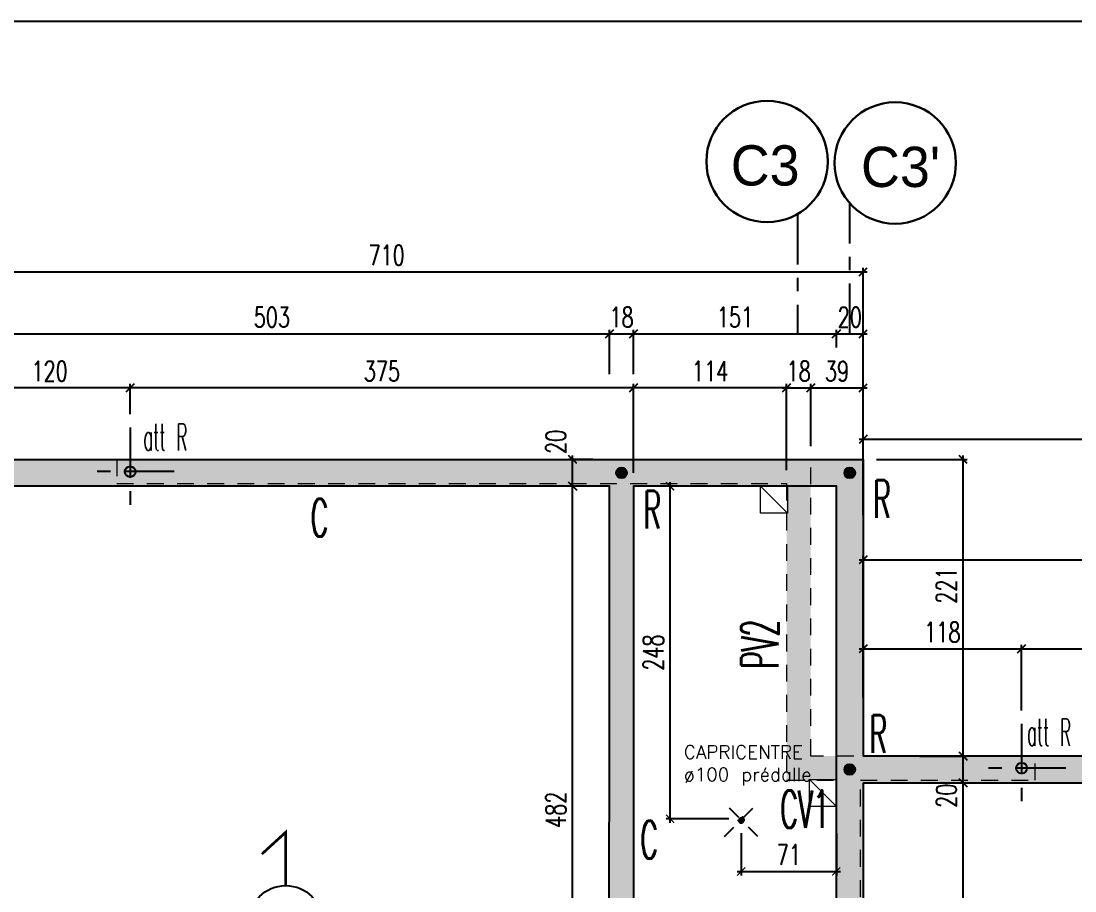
# Model space of a CAD drawing. Extents: x 308 to 787, y -199 to -146.
# Drawn here: x 318.03 to 325.88, y -161.45 to -154.96 of the extents above; entities that cross this region are included whole.
import ezdxf

# ---------------------------------------------------------------- set-up
doc = ezdxf.new("R2010")
doc.units = 0
doc.header["$LTSCALE"] = 0.5
doc.header["$MEASUREMENT"] = 0
for name, pattern in [('AXES2', [1.125, 0.75, -0.125, 0.125, -0.125]), ('CACHE', [0.375, 0.25, -0.125]), ('CONTINU', [0]), ('DISCONTINU2', [0.375, 0.25, -0.125])]:
    doc.linetypes.add(name, pattern=pattern)
doc.layers.get('0').update_dxf_attribs({"linetype": 'CONTINUOUS'})
doc.layers.get('DEFPOINTS').update_dxf_attribs({"linetype": 'CONTINUOUS'})
doc.layers.add('00 - RESERVATIONS SPEC Plombier', color=90, linetype='CONTINUOUS', lineweight=20)
for name, color, linetype in [('_ SERTI RESERVATION', 210, 'CACHE'), ('A05-AXES', 13, 'AXES2'), ('A19-COTATIONS', 146, 'CONTINUOUS'), ('AXES', 6, 'AXES2'), ('CADRE-CART', 7, 'CONTINUOUS'), ('COTATION', 7, 'CONTINUOUS'), ('ELFOATTR', 7, 'CONTINUOUS'), ('MURS', 3, 'CONTINUOUS'), ('PLANCHER', 7, 'CONTINUOUS'), ('POCHAGE', 254, 'CONTINUOUS'), ('RAID', 1, 'CONTINUOUS'), ('RDC', 7, 'DISCONTINU2'), ('REPERE-CHAI', 4, 'CONTINUOUS'), ('REPERE-POUT', 4, 'CONTINUOUS'), ('REPERE-RAID', 4, 'CONTINUOUS')]:
    doc.layers.add(name, color=color, linetype=linetype)
doc.styles.add('CGotH', font='GOTHIC.TTF')
doc.styles.add('ROMANS8', font='romans.shx', dxfattribs={"width": 0.7})
doc.styles.get("Standard").update_dxf_attribs({"font": 'txt.shx'})
doc.dimstyles.new('COT50 cm', dxfattribs={"dimtxt": 0.15, "dimasz": 0.06, "dimexe": 0.03, "dimexo": 0.1, "dimgap": 0.05, "dimtad": 1, "dimdec": 0, "dimlfac": 100, "dimzin": 0, "dimdsep": 46, "dimtxsty": 'ROMANS8', "dimblk1": 'OBLIQUE', "dimblk2": 'OBLIQUE', "dimsah": 1, "dimcen": 0.03, "dimdle": 0.03, "dimclrt": 1, "dimadec": 0, "dimazin": 0, "dimtfac": 1, "dimtdec": 0, "dimtmove": 0, "dimatfit": 3, "dimfxl": 0, "dimtolj": 1, "dimtzin": 0, "dimlwd": -1, "dimlwe": -1, "dimarcsym": 0})

# ---------------------------------------------------------------- blocks, each defined once
blk = doc.blocks.new('_Oblique')
at = {"layer": 'COTATION', "color": 0, "lineweight": -2}
blk.add_line((-0.5, -0.5), (0.5, 0.5), dxfattribs=at)
blk = doc.blocks.new('*D21')
at = {"layer": 'COTATION', "color": 0, "transparency": 16777216}
for p, q in [((317.3492, -157.296), (322.4395, -157.296)), ((317.3792, -157.379), (317.3792, -157.266)), ((322.4095, -157.596), (322.4095, -157.266))]:
    blk.add_line(p, q, dxfattribs=at)
at = {"layer": 'DEFPOINTS', "color": 0, "transparency": 16777216}
for p in [(322.4095, -157.296), (317.3792, -157.479), (322.4095, -158.4313)]:
    blk.add_point(p, dxfattribs=at)
at = {"layer": 'COTATION', "color": 0, "transparency": 16777216, "xscale": 0.06, "yscale": 0.06, "zscale": 0.06, "rotation": 180}
blk.add_blockref('_Oblique', (317.3792, -157.296), dxfattribs=at)
at = {"layer": 'COTATION', "color": 0, "transparency": 16777216, "xscale": 0.06, "yscale": 0.06, "zscale": 0.06}
blk.add_blockref('_Oblique', (322.4095, -157.296), dxfattribs=at)
at = {"layer": 'COTATION', "color": 1, "transparency": 16777216, "insert": (319.8944, -157.171), "char_height": 0.15, "attachment_point": 5, "style": 'ROMANS8'}
blk.add_mtext('\\A1;503', dxfattribs=at)
blk = doc.blocks.new('*D22')
at = {"layer": 'COTATION', "color": 0, "transparency": 16777216}
for p, q in [((322.3795, -157.296), (322.6193, -157.296)), ((322.4095, -157.596), (322.4095, -157.266)), ((322.5893, -157.596), (322.5893, -157.266))]:
    blk.add_line(p, q, dxfattribs=at)
at = {"layer": 'DEFPOINTS', "color": 0, "transparency": 16777216}
for p in [(322.5893, -157.296), (322.4095, -158.4313), (322.5893, -158.4313)]:
    blk.add_point(p, dxfattribs=at)
at = {"layer": 'COTATION', "color": 0, "transparency": 16777216, "xscale": 0.06, "yscale": 0.06, "zscale": 0.06, "rotation": 180}
blk.add_blockref('_Oblique', (322.4095, -157.296), dxfattribs=at)
at = {"layer": 'COTATION', "color": 0, "transparency": 16777216, "xscale": 0.06, "yscale": 0.06, "zscale": 0.06}
blk.add_blockref('_Oblique', (322.5893, -157.296), dxfattribs=at)
at = {"layer": 'COTATION', "color": 1, "transparency": 16777216, "insert": (322.4994, -157.171), "char_height": 0.15, "attachment_point": 5, "style": 'ROMANS8'}
blk.add_mtext('\\A1;18', dxfattribs=at)
blk = doc.blocks.new('*D23')
at = {"layer": 'COTATION', "color": 0, "transparency": 16777216}
for p, q in [((322.5593, -157.296), (324.1293, -157.296)), ((322.5893, -157.596), (322.5893, -157.266)), ((324.0993, -157.3983), (324.0993, -157.266))]:
    blk.add_line(p, q, dxfattribs=at)
at = {"layer": 'DEFPOINTS', "color": 0, "transparency": 16777216}
for p in [(324.0993, -157.296), (324.0993, -157.4983), (322.5893, -158.4313)]:
    blk.add_point(p, dxfattribs=at)
at = {"layer": 'COTATION', "color": 0, "transparency": 16777216, "xscale": 0.06, "yscale": 0.06, "zscale": 0.06, "rotation": 180}
blk.add_blockref('_Oblique', (322.5893, -157.296), dxfattribs=at)
at = {"layer": 'COTATION', "color": 0, "transparency": 16777216, "xscale": 0.06, "yscale": 0.06, "zscale": 0.06}
blk.add_blockref('_Oblique', (324.0993, -157.296), dxfattribs=at)
at = {"layer": 'COTATION', "color": 1, "transparency": 16777216, "insert": (323.3443, -157.171), "char_height": 0.15, "attachment_point": 5, "style": 'ROMANS8'}
blk.add_mtext('\\A1;151', dxfattribs=at)
blk = doc.blocks.new('*D24')
at = {"layer": 'COTATION', "color": 0, "transparency": 16777216}
for p, q in [((324.0693, -157.296), (324.329, -157.296)), ((324.0993, -157.3983), (324.0993, -157.266)), ((324.299, -157.596), (324.299, -157.266))]:
    blk.add_line(p, q, dxfattribs=at)
at = {"layer": 'DEFPOINTS', "color": 0, "transparency": 16777216}
for p in [(324.299, -157.296), (324.0993, -157.4983), (324.299, -158.2313)]:
    blk.add_point(p, dxfattribs=at)
at = {"layer": 'COTATION', "color": 0, "transparency": 16777216, "xscale": 0.06, "yscale": 0.06, "zscale": 0.06, "rotation": 180}
blk.add_blockref('_Oblique', (324.0993, -157.296), dxfattribs=at)
at = {"layer": 'COTATION', "color": 0, "transparency": 16777216, "xscale": 0.06, "yscale": 0.06, "zscale": 0.06}
blk.add_blockref('_Oblique', (324.299, -157.296), dxfattribs=at)
at = {"layer": 'COTATION', "color": 1, "transparency": 16777216, "insert": (324.1991, -157.171), "char_height": 0.15, "attachment_point": 5, "style": 'ROMANS8'}
blk.add_mtext('\\A1;20', dxfattribs=at)
blk = doc.blocks.new('*D25')
at = {"layer": 'COTATION', "color": 0, "transparency": 16777216}
for p, q in [((324.299, -159.8143), (324.299, -158.9491)), ((330.179, -159.2788), (330.179, -158.9491)), ((324.269, -158.9791), (330.209, -158.9791))]:
    blk.add_line(p, q, dxfattribs=at)
at = {"layer": 'DEFPOINTS', "color": 0, "transparency": 16777216}
for p in [(330.179, -158.9791), (330.179, -159.3788), (324.299, -159.9143)]:
    blk.add_point(p, dxfattribs=at)
at = {"layer": 'COTATION', "color": 0, "transparency": 16777216, "xscale": 0.06, "yscale": 0.06, "zscale": 0.06, "rotation": 180}
blk.add_blockref('_Oblique', (324.299, -158.9791), dxfattribs=at)
at = {"layer": 'COTATION', "color": 0, "transparency": 16777216, "xscale": 0.06, "yscale": 0.06, "zscale": 0.06}
blk.add_blockref('_Oblique', (330.179, -158.9791), dxfattribs=at)
at = {"layer": 'COTATION', "color": 1, "transparency": 16777216, "insert": (327.239, -158.8541), "char_height": 0.15, "attachment_point": 5, "style": 'ROMANS8'}
blk.add_mtext('\\A1;588', dxfattribs=at)
blk = doc.blocks.new('*D77')
at = {"layer": 'COTATION', "color": 0, "transparency": 16777216}
for p, q in [((323.699, -157.6983), (323.939, -157.6983)), ((323.729, -158.3113), (323.729, -157.6683)), ((323.909, -158.1313), (323.909, -157.6683))]:
    blk.add_line(p, q, dxfattribs=at)
at = {"layer": 'DEFPOINTS', "color": 0, "transparency": 16777216}
for p in [(323.909, -157.6983), (323.909, -158.2313), (323.729, -158.4113)]:
    blk.add_point(p, dxfattribs=at)
at = {"layer": 'COTATION', "color": 0, "transparency": 16777216, "xscale": 0.06, "yscale": 0.06, "zscale": 0.06, "rotation": 180}
blk.add_blockref('_Oblique', (323.729, -157.6983), dxfattribs=at)
at = {"layer": 'COTATION', "color": 0, "transparency": 16777216, "xscale": 0.06, "yscale": 0.06, "zscale": 0.06}
blk.add_blockref('_Oblique', (323.909, -157.6983), dxfattribs=at)
at = {"layer": 'COTATION', "color": 1, "transparency": 16777216, "insert": (323.819, -157.5733), "char_height": 0.15, "attachment_point": 5, "style": 'ROMANS8'}
blk.add_mtext('\\A1;18', dxfattribs=at)
blk = doc.blocks.new('*D78')
at = {"layer": 'COTATION', "color": 0, "transparency": 16777216}
for p, q in [((323.879, -157.6983), (324.329, -157.6983)), ((323.909, -158.1313), (323.909, -157.6683)), ((324.299, -158.1312), (324.299, -157.6683))]:
    blk.add_line(p, q, dxfattribs=at)
at = {"layer": 'DEFPOINTS', "color": 0, "transparency": 16777216}
for p in [(324.299, -157.6983), (323.909, -158.2313), (324.299, -158.2312)]:
    blk.add_point(p, dxfattribs=at)
at = {"layer": 'COTATION', "color": 0, "transparency": 16777216, "xscale": 0.06, "yscale": 0.06, "zscale": 0.06, "rotation": 180}
blk.add_blockref('_Oblique', (323.909, -157.6983), dxfattribs=at)
at = {"layer": 'COTATION', "color": 0, "transparency": 16777216, "xscale": 0.06, "yscale": 0.06, "zscale": 0.06}
blk.add_blockref('_Oblique', (324.299, -157.6983), dxfattribs=at)
at = {"layer": 'COTATION', "color": 1, "transparency": 16777216, "insert": (324.104, -157.5733), "char_height": 0.15, "attachment_point": 5, "style": 'ROMANS8'}
blk.add_mtext('\\A1;39', dxfattribs=at)
blk = doc.blocks.new('*D79')
at = {"layer": 'COTATION', "color": 0, "transparency": 16777216}
for p, q in [((324.2692, -159.643), (325.509, -159.643)), ((324.2992, -160.0044), (324.2992, -159.613)), ((325.479, -160.1024), (325.479, -159.613))]:
    blk.add_line(p, q, dxfattribs=at)
at = {"layer": 'DEFPOINTS', "color": 0, "transparency": 16777216}
for p in [(325.479, -159.643), (324.2992, -160.1044), (325.479, -160.2024)]:
    blk.add_point(p, dxfattribs=at)
at = {"layer": 'COTATION', "color": 0, "transparency": 16777216, "xscale": 0.06, "yscale": 0.06, "zscale": 0.06, "rotation": 180}
blk.add_blockref('_Oblique', (324.2992, -159.643), dxfattribs=at)
at = {"layer": 'COTATION', "color": 0, "transparency": 16777216, "xscale": 0.06, "yscale": 0.06, "zscale": 0.06}
blk.add_blockref('_Oblique', (325.479, -159.643), dxfattribs=at)
at = {"layer": 'COTATION', "color": 1, "transparency": 16777216, "insert": (324.8891, -159.518), "char_height": 0.15, "attachment_point": 5, "style": 'ROMANS8'}
blk.add_mtext('\\A1;118', dxfattribs=at)
blk = doc.blocks.new('*D80')
at = {"layer": 'COTATION', "color": 0, "transparency": 16777216}
for p, q in [((325.449, -159.643), (326.7089, -159.643)), ((325.479, -160.1024), (325.479, -159.613)), ((326.6789, -160.1032), (326.6789, -159.613))]:
    blk.add_line(p, q, dxfattribs=at)
at = {"layer": 'DEFPOINTS', "color": 0, "transparency": 16777216}
for p in [(326.6789, -159.643), (325.479, -160.2024), (326.6789, -160.2032)]:
    blk.add_point(p, dxfattribs=at)
at = {"layer": 'COTATION', "color": 0, "transparency": 16777216, "xscale": 0.06, "yscale": 0.06, "zscale": 0.06, "rotation": 180}
blk.add_blockref('_Oblique', (325.479, -159.643), dxfattribs=at)
at = {"layer": 'COTATION', "color": 0, "transparency": 16777216, "xscale": 0.06, "yscale": 0.06, "zscale": 0.06}
blk.add_blockref('_Oblique', (326.6789, -159.643), dxfattribs=at)
at = {"layer": 'COTATION', "color": 1, "transparency": 16777216, "insert": (326.0789, -159.518), "char_height": 0.15, "attachment_point": 5, "style": 'ROMANS8'}
blk.add_mtext('\\A1;120', dxfattribs=at)
blk = doc.blocks.new('*D88')
at = {"layer": 'COTATION', "color": 0, "transparency": 16777216}
for p, q in [((323.759, -157.6983), (322.5593, -157.6983)), ((322.5893, -158.3313), (322.5893, -157.6683)), ((323.729, -158.1313), (323.729, -157.6683))]:
    blk.add_line(p, q, dxfattribs=at)
at = {"layer": 'DEFPOINTS', "color": 0, "transparency": 16777216}
for p in [(322.5893, -157.6983), (323.729, -158.2313), (322.5893, -158.4313)]:
    blk.add_point(p, dxfattribs=at)
at = {"layer": 'COTATION', "color": 0, "transparency": 16777216, "xscale": 0.06, "yscale": 0.06, "zscale": 0.06, "rotation": 180}
blk.add_blockref('_Oblique', (322.5893, -157.6983), dxfattribs=at)
at = {"layer": 'COTATION', "color": 0, "transparency": 16777216, "xscale": 0.06, "yscale": 0.06, "zscale": 0.06}
blk.add_blockref('_Oblique', (323.729, -157.6983), dxfattribs=at)
at = {"layer": 'COTATION', "color": 1, "transparency": 16777216, "insert": (323.1591, -157.5733), "char_height": 0.15, "attachment_point": 5, "style": 'ROMANS8'}
blk.add_mtext('\\A1;114', dxfattribs=at)
blk = doc.blocks.new('*D89')
at = {"layer": 'COTATION', "color": 0, "transparency": 16777216}
for p, q in [((317.1699, -156.8339), (324.329, -156.8339)), ((317.1999, -157.8339), (317.1999, -156.8039)), ((324.299, -157.8339), (324.299, -156.8039))]:
    blk.add_line(p, q, dxfattribs=at)
at = {"layer": 'DEFPOINTS', "color": 0, "transparency": 16777216}
for p in [(324.299, -156.8339), (317.1999, -158.2313), (324.299, -158.2313)]:
    blk.add_point(p, dxfattribs=at)
at = {"layer": 'COTATION', "color": 0, "transparency": 16777216, "xscale": 0.06, "yscale": 0.06, "zscale": 0.06, "rotation": 180}
blk.add_blockref('_Oblique', (317.1999, -156.8339), dxfattribs=at)
at = {"layer": 'COTATION', "color": 0, "transparency": 16777216, "xscale": 0.06, "yscale": 0.06, "zscale": 0.06}
blk.add_blockref('_Oblique', (324.299, -156.8339), dxfattribs=at)
at = {"layer": 'COTATION', "color": 1, "transparency": 16777216, "insert": (320.7494, -156.7089), "char_height": 0.15, "attachment_point": 5, "style": 'ROMANS8'}
blk.add_mtext('\\A1;710', dxfattribs=at)
blk = doc.blocks.new('*D90')
at = {"layer": 'COTATION', "color": 0, "transparency": 16777216}
for p, q in [((324.269, -158.0813), (346.1259, -158.0813)), ((324.299, -158.6455), (324.299, -158.0513)), ((346.0959, -159.0813), (346.0959, -158.0513))]:
    blk.add_line(p, q, dxfattribs=at)
at = {"layer": 'DEFPOINTS', "color": 0, "transparency": 16777216}
for p in [(346.0959, -158.0813), (324.299, -158.7455), (346.0959, -160.4413)]:
    blk.add_point(p, dxfattribs=at)
at = {"layer": 'COTATION', "color": 0, "transparency": 16777216, "xscale": 0.06, "yscale": 0.06, "zscale": 0.06, "rotation": 180}
blk.add_blockref('_Oblique', (324.299, -158.0813), dxfattribs=at)
at = {"layer": 'COTATION', "color": 0, "transparency": 16777216, "xscale": 0.06, "yscale": 0.06, "zscale": 0.06}
blk.add_blockref('_Oblique', (346.0959, -158.0813), dxfattribs=at)
at = {"layer": 'COTATION', "color": 1, "transparency": 16777216, "insert": (335.1975, -157.9563), "char_height": 0.15, "attachment_point": 5, "style": 'ROMANS8'}
blk.add_mtext('\\A1;2180', dxfattribs=at)
blk = doc.blocks.new('*D99')
at = {"layer": 'COTATION', "color": 0, "transparency": 16777216}
for p, q in [((322.6193, -157.6983), (318.8089, -157.6983)), ((318.8389, -157.8932), (318.8389, -157.6683)), ((322.5893, -158.3313), (322.5893, -157.6683))]:
    blk.add_line(p, q, dxfattribs=at)
at = {"layer": 'DEFPOINTS', "color": 0, "transparency": 16777216}
for p in [(318.8389, -157.6983), (318.8389, -157.9932), (322.5893, -158.4313)]:
    blk.add_point(p, dxfattribs=at)
at = {"layer": 'COTATION', "color": 0, "transparency": 16777216, "xscale": 0.06, "yscale": 0.06, "zscale": 0.06, "rotation": 180}
blk.add_blockref('_Oblique', (318.8389, -157.6983), dxfattribs=at)
at = {"layer": 'COTATION', "color": 0, "transparency": 16777216, "xscale": 0.06, "yscale": 0.06, "zscale": 0.06}
blk.add_blockref('_Oblique', (322.5893, -157.6983), dxfattribs=at)
at = {"layer": 'COTATION', "color": 1, "transparency": 16777216, "insert": (320.7141, -157.5733), "char_height": 0.15, "attachment_point": 5, "style": 'ROMANS8'}
blk.add_mtext('\\A1;375', dxfattribs=at)
blk = doc.blocks.new('*D100')
at = {"layer": 'COTATION', "color": 0, "transparency": 16777216}
for p, q in [((318.8689, -157.6983), (317.609, -157.6983)), ((317.639, -157.8932), (317.639, -157.6683)), ((318.8389, -157.8932), (318.8389, -157.6683))]:
    blk.add_line(p, q, dxfattribs=at)
at = {"layer": 'DEFPOINTS', "color": 0, "transparency": 16777216}
for p in [(317.639, -157.6983), (317.639, -157.9932), (318.8389, -157.9932)]:
    blk.add_point(p, dxfattribs=at)
at = {"layer": 'COTATION', "color": 0, "transparency": 16777216, "xscale": 0.06, "yscale": 0.06, "zscale": 0.06, "rotation": 180}
blk.add_blockref('_Oblique', (317.639, -157.6983), dxfattribs=at)
at = {"layer": 'COTATION', "color": 0, "transparency": 16777216, "xscale": 0.06, "yscale": 0.06, "zscale": 0.06}
blk.add_blockref('_Oblique', (318.8389, -157.6983), dxfattribs=at)
at = {"layer": 'COTATION', "color": 1, "transparency": 16777216, "insert": (318.2389, -157.5733), "char_height": 0.15, "attachment_point": 5, "style": 'ROMANS8'}
blk.add_mtext('\\A1;120', dxfattribs=at)
blk = doc.blocks.new('*D126')
at = {"layer": 'COTATION', "color": 0, "transparency": 16777216}
for p, q in [((322.1351, -163.2815), (322.1351, -158.4013)), ((322.3095, -158.4313), (322.1051, -158.4313)), ((322.4893, -163.2515), (322.1051, -163.2515))]:
    blk.add_line(p, q, dxfattribs=at)
at = {"layer": 'DEFPOINTS', "color": 0, "transparency": 16777216}
for p in [(322.1351, -158.4313), (322.4095, -158.4313), (322.5893, -163.2515)]:
    blk.add_point(p, dxfattribs=at)
at = {"layer": 'COTATION', "color": 0, "transparency": 16777216, "xscale": 0.06, "yscale": 0.06, "zscale": 0.06}
for p, rotation in [((322.1351, -158.4313), 90), ((322.1351, -163.2515), 270)]:
    blk.add_blockref('_Oblique', p, dxfattribs=dict(at, rotation=rotation))
at = {"layer": 'COTATION', "color": 1, "transparency": 16777216, "insert": (322.0101, -160.8414), "char_height": 0.15, "attachment_point": 5, "rotation": 90, "style": 'ROMANS8'}
blk.add_mtext('\\A1;482', dxfattribs=at)
blk = doc.blocks.new('*D127')
at = {"layer": 'COTATION', "color": 0, "transparency": 16777216}
for p, q in [((322.2861, -158.2313), (322.1051, -158.2313)), ((322.1351, -158.4613), (322.1351, -158.2013)), ((322.3095, -158.4313), (322.1051, -158.4313))]:
    blk.add_line(p, q, dxfattribs=at)
at = {"layer": 'DEFPOINTS', "color": 0, "transparency": 16777216}
for p in [(322.1351, -158.2313), (322.3861, -158.2313), (322.4095, -158.4313)]:
    blk.add_point(p, dxfattribs=at)
at = {"layer": 'COTATION', "color": 0, "transparency": 16777216, "xscale": 0.06, "yscale": 0.06, "zscale": 0.06}
for p, rotation in [((322.1351, -158.2313), 90), ((322.1351, -158.4313), 270)]:
    blk.add_blockref('_Oblique', p, dxfattribs=dict(at, rotation=rotation))
at = {"layer": 'COTATION', "color": 1, "transparency": 16777216, "insert": (322.0101, -158.0999), "char_height": 0.15, "attachment_point": 5, "rotation": 90, "style": 'ROMANS8'}
blk.add_mtext('\\A1;20', dxfattribs=at)
blk = doc.blocks.new('*D157')
at = {"layer": 'COTATION', "color": 0, "transparency": 16777216}
for p, q in [((324.672, -160.6413), (325.0743, -160.6413)), ((325.0443, -163.2815), (325.0443, -160.6113)), ((324.3991, -163.2515), (325.0743, -163.2515))]:
    blk.add_line(p, q, dxfattribs=at)
at = {"layer": 'DEFPOINTS', "color": 0, "transparency": 16777216}
for p in [(324.572, -160.6413), (325.0443, -160.6413), (324.2991, -163.2515)]:
    blk.add_point(p, dxfattribs=at)
at = {"layer": 'COTATION', "color": 0, "transparency": 16777216, "xscale": 0.06, "yscale": 0.06, "zscale": 0.06}
for p, rotation in [((325.0443, -160.6413), 90), ((325.0443, -163.2515), 270)]:
    blk.add_blockref('_Oblique', p, dxfattribs=dict(at, rotation=rotation))
at = {"layer": 'COTATION', "color": 1, "transparency": 16777216, "insert": (324.9193, -161.9464), "char_height": 0.15, "attachment_point": 5, "rotation": 90, "style": 'ROMANS8'}
blk.add_mtext('\\A1;261', dxfattribs=at)
blk = doc.blocks.new('*D158')
at = {"layer": 'COTATION', "color": 0, "transparency": 16777216}
for p, q in [((324.7175, -160.4413), (325.0743, -160.4413)), ((325.0443, -160.6713), (325.0443, -160.4113)), ((324.672, -160.6413), (325.0743, -160.6413))]:
    blk.add_line(p, q, dxfattribs=at)
at = {"layer": 'DEFPOINTS', "color": 0, "transparency": 16777216}
for p in [(324.6175, -160.4413), (325.0443, -160.4413), (324.572, -160.6413)]:
    blk.add_point(p, dxfattribs=at)
at = {"layer": 'COTATION', "color": 0, "transparency": 16777216, "xscale": 0.06, "yscale": 0.06, "zscale": 0.06}
for p, rotation in [((325.0443, -160.4413), 90), ((325.0443, -160.6413), 270)]:
    blk.add_blockref('_Oblique', p, dxfattribs=dict(at, rotation=rotation))
at = {"layer": 'COTATION', "color": 1, "transparency": 16777216, "insert": (324.9193, -160.7369), "char_height": 0.15, "attachment_point": 5, "rotation": 90, "style": 'ROMANS8'}
blk.add_mtext('\\A1;20', dxfattribs=at)
blk = doc.blocks.new('*D159')
at = {"layer": 'COTATION', "color": 0, "transparency": 16777216}
for p, q in [((324.399, -158.2313), (325.0743, -158.2313)), ((325.0443, -160.4713), (325.0443, -158.2013)), ((324.7175, -160.4413), (325.0743, -160.4413))]:
    blk.add_line(p, q, dxfattribs=at)
at = {"layer": 'DEFPOINTS', "color": 0, "transparency": 16777216}
for p in [(324.299, -158.2313), (325.0443, -158.2313), (324.6175, -160.4413)]:
    blk.add_point(p, dxfattribs=at)
at = {"layer": 'COTATION', "color": 0, "transparency": 16777216, "xscale": 0.06, "yscale": 0.06, "zscale": 0.06}
for p, rotation in [((325.0443, -158.2313), 90), ((325.0443, -160.4413), 270)]:
    blk.add_blockref('_Oblique', p, dxfattribs=dict(at, rotation=rotation))
at = {"layer": 'COTATION', "color": 1, "transparency": 16777216, "insert": (324.9193, -159.1712), "char_height": 0.15, "attachment_point": 5, "rotation": 90, "style": 'ROMANS8'}
blk.add_mtext('\\A1;221', dxfattribs=at)
blk = doc.blocks.new('A$C6B096A38')
at = {"layer": 'POCHAGE'}
h = blk.add_hatch(dxfattribs=at)
h.set_pattern_fill('AR-SAND', color=0, scale=0.07)
h.set_pattern_definition([(37.5, (-513.79323, 160.44126), (-0.004409535, 0.134877664), [0, -0.1064, 0, -0.119, 0, -0.11375]), (7.5, (-513.79323, 160.44126), (0.12388437, 0.197550225), [0, -0.0574, 0, -0.0959, 0, -0.03675]), (327.5, (-513.87933, 160.44126), (0.21798993, 0.000396134), [0, -0.035, 0, -0.126, 0, -0.1645]), (317.5, (-513.87933, 160.44126), (0.21042886, 0.06143729), [0, -0.0175, 0, -0.0826, 0, -0.0945])])
h.paths.add_polyline_path([(-20.6569, -0.09, -0.414214), (-20.6169, -0.05), (-20.6169, 0), (-22.1869, 0), (-22.1869, 2.21), (-27.257, 2.21), (-27.257, 2.1592, -0.414214), (-27.217, 2.1192, -0.414214), (-27.257, 2.0792), (-27.257, 2.03), (-22.3669, 2.03), (-22.3669, -0.18), (-21.9969, -0.18), (-21.9969, -3.21), (-21.947, -3.21, -1), (-21.867, -3.21), (-21.8172, -3.21), (-21.8169, -0.18), (-20.6169, -0.18), (-20.6169, -0.13, -0.414214)])
h.paths.add_polyline_path([(-20.5169, 0), (-20.6169, 0), (-20.6169, -0.05, -0.414214), (-20.5769, -0.09), (-20.5169, -0.09)])
h.paths.add_polyline_path([(-20.5169, -0.09), (-20.5769, -0.09, -0.414214), (-20.6169, -0.13), (-20.6169, -0.18), (-20.5169, -0.18)])
h.paths.add_polyline_path([(-21.8172, -3.21), (-21.867, -3.21, -0.414214), (-21.907, -3.25), (-21.907, -3.3), (-21.8172, -3.3)])
h.paths.add_polyline_path([(-21.907, -3.25, -0.414214), (-21.947, -3.21), (-21.9969, -3.21), (-21.9969, -3.3), (-21.907, -3.3)])
h.paths.add_polyline_path([(-27.257, 2.0792, -0.414214), (-27.297, 2.1192), (-27.357, 2.1192), (-27.357, 2.03), (-27.257, 2.03)])
h.paths.add_polyline_path([(-27.257, 2.21), (-27.3569, 2.21), (-27.357, 2.1192), (-27.297, 2.1192, -0.414214), (-27.257, 2.1592)])
at = {"layer": 'AXES', "color": 1}
for p, q in [((-27.257, 2.4481), (-27.257, 1.7903)), ((-26.9281, 2.1192), (-27.5858, 2.1192)), ((-20.6169, 0.2389), (-20.6169, -0.4189)), ((-20.288, -0.09), (-20.9458, -0.09))]:
    blk.add_line(p, q, dxfattribs=at)
at = {"layer": 'RAID'}
for centre in [(-27.257, 2.1192), (-20.6169, -0.09)]:
    blk.add_circle(centre, 0.04, dxfattribs=at)
at = {"layer": 'RDC', "linetype": 'CACHE', "lineweight": 15}
blk.add_lwpolyline([(-21.8172, -3.3), (-21.8169, -0.18), (-20.5169, -0.18), (-20.5169, 0), (-22.1869, 0), (-22.1869, 2.21), (-27.3569, 2.21), (-27.357, 2.03), (-22.3669, 2.03), (-22.3669, -0.18), (-21.9969, -0.18), (-21.9969, -3.3)], close=True, dxfattribs=at)
blk = doc.blocks.new('Ldouille')
h = blk.add_hatch(color=256)
h.dxf.hatch_style = 1
h.paths.add_polyline_path([(8.8, 0, 1), (-8.8, 0, 1)])
for p, q in [((-50, 50), (50, -50)), ((50, 50), (-50, -50))]:
    blk.add_line(p, q)
blk.add_circle((0, 0), 8.82)
at = {"layer": 'ELFOATTR', "flags": 11}
for tag, p in [('LUM', (45.3, -4.4, 0)), ('NOM', (45.3, -21.2, 0))]:
    blk.add_attdef(tag, p, '', height=10, dxfattribs=at)
blk = doc.blocks.new('_ArchTick')
at = {"color": 0, "linetype": 'ByBlock', "const_width": 0.15}
blk.add_lwpolyline([(-0.5, -0.5), (0.5, 0.5)], dxfattribs=at)
blk = doc.blocks.new('*D1027')
at = {"layer": '_ SERTI RESERVATION', "color": 0, "linetype": 'CONTINU', "transparency": 16777216}
for p, q in [((323.3902, -161.0167), (323.3902, -161.3311)), ((324.0993, -161.0167), (324.0993, -161.3311)), ((323.3602, -161.3011), (324.1293, -161.3011))]:
    blk.add_line(p, q, dxfattribs=at)
at = {"layer": 'DEFPOINTS', "color": 0, "linetype": 'CONTINU', "transparency": 16777216}
for p in [(323.3902, -160.9167), (324.0993, -160.9167), (324.0993, -161.3011)]:
    blk.add_point(p, dxfattribs=at)
at = {"layer": '_ SERTI RESERVATION', "color": 0, "linetype": 'CONTINU', "transparency": 16777216, "xscale": 0.06, "yscale": 0.06, "zscale": 0.06, "rotation": 180}
blk.add_blockref('_ArchTick', (323.3902, -161.3011), dxfattribs=at)
at = {"layer": '_ SERTI RESERVATION', "color": 0, "linetype": 'CONTINU', "transparency": 16777216, "xscale": 0.06, "yscale": 0.06, "zscale": 0.06}
blk.add_blockref('_ArchTick', (324.0993, -161.3011), dxfattribs=at)
at = {"layer": '_ SERTI RESERVATION', "linetype": 'CONTINU', "transparency": 16777216, "insert": (323.7447, -161.1761), "char_height": 0.15, "attachment_point": 5, "style": 'ROMANS8'}
blk.add_mtext('\\A1;71', dxfattribs=at)
blk = doc.blocks.new('*D1028')
at = {"layer": '_ SERTI RESERVATION', "color": 0, "linetype": 'CONTINU', "transparency": 16777216}
for p, q in [((322.8612, -160.9389), (322.8612, -158.4013)), ((323.2443, -158.4313), (322.8312, -158.4313)), ((323.298, -160.9089), (322.8312, -160.9089))]:
    blk.add_line(p, q, dxfattribs=at)
at = {"layer": 'DEFPOINTS', "color": 0, "linetype": 'CONTINU', "transparency": 16777216}
for p in [(322.8612, -158.4313), (323.3443, -158.4313), (323.398, -160.9089)]:
    blk.add_point(p, dxfattribs=at)
at = {"layer": '_ SERTI RESERVATION', "color": 0, "linetype": 'CONTINU', "transparency": 16777216, "xscale": 0.06, "yscale": 0.06, "zscale": 0.06}
for p, rotation in [((322.8612, -158.4313), 90), ((322.8612, -160.9089), 270)]:
    blk.add_blockref('_ArchTick', p, dxfattribs=dict(at, rotation=rotation))
at = {"layer": '_ SERTI RESERVATION', "linetype": 'CONTINU', "transparency": 16777216, "insert": (322.7362, -159.6701), "char_height": 0.15, "attachment_point": 5, "rotation": 90, "style": 'ROMANS8'}
blk.add_mtext('\\A1;248', dxfattribs=at)

msp = doc.modelspace()

# ---------------------------------------------------------------- hatches: boundary and pattern name
at = {"layer": 'POCHAGE'}
msp.add_hatch(color=256, dxfattribs=at).paths.add_polyline_path([(317.3792, -158.4313), (322.4095, -158.4345), (322.4063, -163.4315), (322.8943, -163.4315), (322.8943, -163.2515), (322.5893, -163.2515), (322.5893, -158.4313), (324.0993, -158.4313), (324.0993, -163.2515), (324.0493, -163.2515), (324.0493, -163.4315), (324.0993, -163.4315), (324.0993, -163.6413), (324.299, -163.6413), (324.299, -160.6413), (330.1793, -160.6413), (330.1793, -166.1413), (330.3593, -166.1413), (330.3593, -160.6413), (332.9326, -160.6413), (332.9326, -166.1413), (333.1126, -166.1413), (333.1126, -160.6413), (339.0159, -160.6413), (339.0155, -165.5414), (339.1955, -165.5411), (339.1959, -160.6413), (342.9147, -160.6413), (342.9147, -167.1613), (344.696, -167.1613), (344.6961, -166.9808), (343.0947, -166.9808), (343.0947, -160.6413), (345.936, -160.6413), (345.936, -166.961), (345.8513, -167.1612), (346.0962, -167.1612), (346.0959, -160.4413), (324.2993, -160.4413), (324.299, -158.2313), (317.1999, -158.2313), (317.1999, -163.4304), (317.3792, -163.4315)])
at = {"layer": 'RAID'}
for points in [[(322.4588, -158.3313, -1), (322.5388, -158.3313, -1)], [(324.159, -158.3313, -1), (324.239, -158.3313, -1)], [(324.159, -160.5413, -1), (324.239, -160.5413, -1)]]:
    msp.add_hatch(color=256, dxfattribs=at).paths.add_polyline_path(points)

# ---------------------------------------------------------------- linework, layer by layer
at = {"layer": '00 - RESERVATIONS SPEC Plombier', "color": 100}
for p, q in [((323.5342, -158.4313), (323.7342, -158.6313)), ((323.8993, -160.6163), (324.0993, -160.8163))]:
    msp.add_line(p, q, dxfattribs=at)
for points in [[(323.5342, -158.4313), (323.7342, -158.4313), (323.7342, -158.6313), (323.5342, -158.6313)], [(323.8993, -160.6163), (324.0993, -160.6163), (324.0993, -160.8163), (323.8993, -160.8163)]]:
    msp.add_lwpolyline(points, close=True, dxfattribs=at)
at = {"layer": 'A19-COTATIONS', "color": 242, "lineweight": 30, "ltscale": 10, "true_color": 0xcd2027}
for centre in [(323.5832, -156.0113), (324.5376, -156.0222)]:
    msp.add_circle(centre, 0.4522, dxfattribs=at)
at = {"layer": 'AXES', "color": 1}
for p, q in [((324.199, -157.296), (324.199, -156.3219)), ((323.809, -156.4031), (323.809, -157.296))]:
    msp.add_line(p, q, dxfattribs=at)
at = {"layer": 'CADRE-CART', "color": 1}
msp.add_lwpolyline([(307.8533, -154.9648), (437.1328, -154.9648), (437.1328, -198.9648), (307.8533, -198.9648)], close=True, dxfattribs=at)
at = {"layer": 'MURS'}
msp.add_line((346.0959, -160.4413), (324.299, -160.4413), dxfattribs=at)
for points in [[(324.299, -160.6413), (324.299, -163.6413), (324.0993, -163.6413), (324.0993, -163.4315), (324.0493, -163.4315), (324.0493, -163.2515), (324.0993, -163.2515), (324.0993, -158.4313), (322.5893, -158.4313), (322.5893, -163.2515), (322.8943, -163.2515), (322.8943, -163.4315), (322.4063, -163.4315), (322.4095, -158.4313), (317.3792, -158.4313), (317.3792, -163.4315), (317.1999, -163.4304), (317.1999, -158.2313), (324.299, -158.2313), (324.2993, -160.4413)], [(324.299, -160.6413), (330.1793, -160.6413), (330.1793, -166.1413), (330.3593, -166.1413), (330.3593, -160.6413), (332.9326, -160.6413), (332.9326, -166.1413), (333.1126, -166.1413), (333.1126, -160.6413)]]:
    msp.add_lwpolyline(points, dxfattribs=at)
at = {"layer": 'PLANCHER', "color": 1, "const_width": 0.02}
msp.add_lwpolyline([(319.9976, -161.4072), (319.9976, -161.0091), (319.8204, -161.1714)], dxfattribs=at)
at = {"layer": 'PLANCHER', "color": 1}
msp.add_circle((319.9976, -161.6828), 0.2757, dxfattribs=at)
at = {"layer": 'RAID'}
for centre in [(322.4988, -158.3313), (324.199, -158.3313), (324.199, -160.5413)]:
    msp.add_circle(centre, 0.04, dxfattribs=at)

# ---------------------------------------------------------------- block references
at = {"layer": '_ SERTI RESERVATION', "xscale": -0.002500000019839044, "yscale": 0.002500000019839044, "zscale": 0.003999999999999999, "rotation": 180}
msp.add_blockref('Ldouille', (323.3902, -160.9167), dxfattribs=at)
at = {"layer": 'RDC'}
msp.add_blockref('A$C6B096A38', (346.0959, -160.4413), dxfattribs=at)

# ---------------------------------------------------------------- texts
at = {"layer": '_ SERTI RESERVATION', "linetype": 'ByBlock', "insert": (322.9632, -160.3615), "char_height": 0.1, "attachment_point": 1}
msp.add_mtext_dynamic_manual_height_columns('CAPRICENTRE\\Pø100 prédalle', width=1.472691, gutter_width=7.9227, heights=[0], dxfattribs=at)
at = {"layer": 'A05-AXES', "color": 1, "ltscale": 0.5, "char_height": 0.3, "width": 0.3408, "attachment_point": 2, "rotation": 0.00168, "line_spacing_factor": 1.032839, "style": 'CGotH'}
for s, insert in [('C3', (323.5691, -155.8903)), ("C3'", (324.5776, -155.9012))]:
    msp.add_mtext(s, dxfattribs=dict(at, insert=insert))
at = {"layer": 'REPERE-CHAI', "color": 4, "width": 0.519}
for p in [(320.184, -158.8055), (322.6396, -161.2051)]:
    msp.add_text('C', height=0.28, dxfattribs=at).set_placement(p)
at = {"layer": 'REPERE-POUT', "width": 0.519}
msp.add_text('PV2', height=0.28, rotation=90, dxfattribs=at).set_placement((323.6694, -159.7924))
msp.add_text('CV1', height=0.28, dxfattribs=at).set_placement((323.6818, -160.9768))
at = {"layer": 'REPERE-RAID', "color": 4}
for s, height, width, p in [('att R', 0.2, 0.45, (318.9375, -158.1647)), ('R', 0.28, 0.519, (324.3741, -158.6653)), ('R', 0.28, 0.519, (322.6625, -158.7455)), ('R', 0.28, 0.519, (324.347, -160.4168)), ('att R', 0.2, 0.45, (325.5204, -160.364))]:
    msp.add_text(s, height=height, dxfattribs=dict(at, width=width)).set_placement(p)

# ---------------------------------------------------------------- dimensions: what is measured, and where the dimension line sits
at = {"layer": '_ SERTI RESERVATION', "linetype": 'CONTINU'}
dim = msp.add_linear_dim(base=(322.8612, -158.4313), p1=(323.398, -160.9089), p2=(323.3443, -158.4313), angle=90, dimstyle='COT50 cm', override={"dimblk": 'ArchTick', "dimsah": 0, "dimclrt": 256, "dimfxl": 3}, dxfattribs=at)
dim.commit()
dim.dimension.update_dxf_attribs({"geometry": '*D1028', "text_midpoint": (322.7362, -159.6701)})
dim = msp.add_linear_dim(base=(324.0993, -161.3011), p1=(323.3902, -160.9167), p2=(324.0993, -160.9167), dimstyle='COT50 cm', override={"dimblk": 'ArchTick', "dimsah": 0, "dimclrt": 256, "dimfxl": 3}, dxfattribs=at)
dim.commit()
dim.dimension.update_dxf_attribs({"geometry": '*D1027', "text_midpoint": (323.7447, -161.1761)})
at = {"layer": 'COTATION'}
for base, p1, p2, picture, middle in [((324.299, -156.8339), (317.1999, -158.2313), (324.299, -158.2313), '*D89', (320.7494, -156.7089)), ((346.0959, -158.0813), (324.299, -158.7455), (346.0959, -160.4413), '*D90', (335.1975, -157.9563)), ((325.479, -159.643), (324.2992, -160.1044), (325.479, -160.2024), '*D79', (324.8891, -159.518))]:
    dim = msp.add_linear_dim(base=base, p1=p1, p2=p2, dimstyle='COT50 cm', dxfattribs=at)
    dim.commit()
    dim.dimension.update_dxf_attribs({"geometry": picture, "text_midpoint": middle})
for base, p1, p2, override, picture, middle in [((322.4095, -157.296), (317.3792, -157.479), (322.4095, -158.4313), {"dimtmove": 1, "dimfxl": 0.3, "dimfxlon": 1}, '*D21', (319.8944, -157.171)), ((324.0993, -157.296), (322.5893, -158.4313), (324.0993, -157.4983), {"dimtmove": 1, "dimfxl": 0.3, "dimfxlon": 1}, '*D23', (323.3443, -157.171)), ((317.639, -157.6983), (318.8389, -157.9932), (317.639, -157.9932), {"dimtmove": 1}, '*D100', (318.2389, -157.5733)), ((318.8389, -157.6983), (322.5893, -158.4313), (318.8389, -157.9932), {"dimtmove": 1}, '*D99', (320.7141, -157.5733)), ((322.5893, -157.6983), (323.729, -158.2313), (322.5893, -158.4313), {"dimtmove": 1}, '*D88', (323.1591, -157.5733)), ((324.299, -157.6983), (323.909, -158.2313), (324.299, -158.2312), {"dimtmove": 1}, '*D78', (324.104, -157.5733)), ((330.179, -158.9791), (324.299, -159.9143), (330.179, -159.3788), {"dimtmove": 1}, '*D25', (327.239, -158.8541)), ((326.6789, -159.643), (325.479, -160.2024), (326.6789, -160.2032), {"dimtmove": 1}, '*D80', (326.0789, -159.518))]:
    dim = msp.add_linear_dim(base=base, p1=p1, p2=p2, dimstyle='COT50 cm', override=override, dxfattribs=at)
    dim.commit()
    dim.dimension.update_dxf_attribs({"geometry": picture, "text_midpoint": middle})
for base, p1, p2, override, picture, middle in [((322.5893, -157.296), (322.4095, -158.4313), (322.5893, -158.4313), {"dimtmove": 1, "dimfxl": 0.3, "dimfxlon": 1}, '*D22', (322.4994, -157.296)), ((324.299, -157.296), (324.0993, -157.4983), (324.299, -158.2313), {"dimtmove": 1, "dimfxl": 0.3, "dimfxlon": 1}, '*D24', (324.1991, -157.296)), ((323.909, -157.6983), (323.729, -158.4113), (323.909, -158.2313), {"dimtmove": 1}, '*D77', (323.819, -157.6983))]:
    dim = msp.add_linear_dim(base=base, p1=p1, p2=p2, dimstyle='COT50 cm', override=override, dxfattribs=at)
    dim.commit()
    dim.dimension.update_dxf_attribs({"geometry": picture, "text_midpoint": middle, "dimtype": 160})
for base, p1, p2, picture, middle in [((322.1351, -158.2313), (322.4095, -158.4313), (322.3861, -158.2313), '*D127', (322.1351, -158.0999)), ((325.0443, -158.2313), (324.6175, -160.4413), (324.299, -158.2313), '*D159', (325.0443, -159.1712)), ((325.0443, -160.4413), (324.572, -160.6413), (324.6175, -160.4413), '*D158', (325.0443, -160.7369))]:
    dim = msp.add_linear_dim(base=base, p1=p1, p2=p2, angle=90, dimstyle='COT50 cm', override={"dimtmove": 1}, dxfattribs=at)
    dim.commit()
    dim.dimension.update_dxf_attribs({"geometry": picture, "text_midpoint": middle, "dimtype": 160})
for base, p1, p2, picture, middle in [((322.1351, -158.4313), (322.5893, -163.2515), (322.4095, -158.4313), '*D126', (322.0101, -160.8414)), ((325.0443, -160.6413), (324.2991, -163.2515), (324.572, -160.6413), '*D157', (324.9193, -161.9464))]:
    dim = msp.add_linear_dim(base=base, p1=p1, p2=p2, angle=90, dimstyle='COT50 cm', override={"dimtmove": 1}, dxfattribs=at)
    dim.commit()
    dim.dimension.update_dxf_attribs({"geometry": picture, "text_midpoint": middle})

doc.saveas('drawing.dxf')
